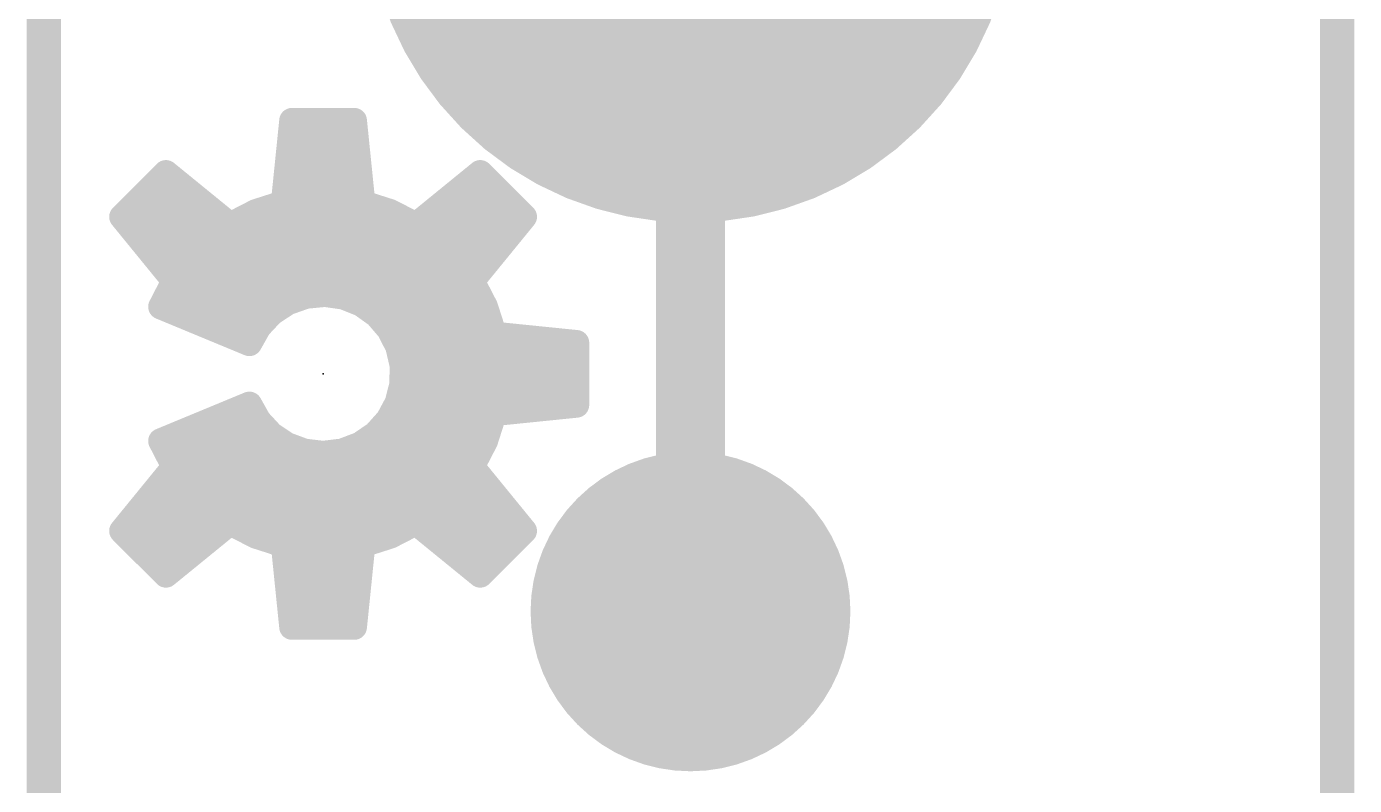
# Model space of a CAD drawing. Extents: x -45 to 62, y -39 to 23.
# Drawn here: x -3.9 to 3.9, y 7.87 to 12.33 of the extents above; entities that cross this region are included whole.
import ezdxf

# ---------------------------------------------------------------- set-up
doc = ezdxf.new("R2010")
doc.units = 0
for name, color, linetype in [('1', 12, 'CONTINUOUS'), ('16', 132, 'CONTINUOUS'), ('17', 110, 'CONTINUOUS'), ('20', 53, 'CONTINUOUS'), ('24', 53, 'CONTINUOUS')]:
    doc.layers.add(name, color=color, linetype=linetype)

# ---------------------------------------------------------------- blocks, each defined once
blk = doc.blocks.new('ROUNDP')
at = {"const_width": 0.5}
blk.add_lwpolyline([(0, -0.25, 1), (0, 0.25, 1), (0, -0.25)], format="xyb", dxfattribs=at)

msp = doc.modelspace()

# ---------------------------------------------------------------- linework, layer by layer
at = {"layer": '1', "const_width": 0.4064}
msp.add_lwpolyline([(0, 13.081), (0, 8.89)], dxfattribs=at)
at = {"layer": '1', "const_width": 0.2032}
msp.add_lwpolyline([(-0.1016, 8.89, 1), (0.1016, 8.89)], format="xyb", dxfattribs=at)
at = {"layer": '16', "const_width": 0.15}
for points in [[(-2.391, 11.2919), (-2.3418, 11.7758)], [(-2.3418, 11.7758), (-1.9762, 11.7758)], [(-1.9762, 11.7758), (-1.927, 11.2919)], [(-2.3495, 11.7), (-1.9685, 11.7)], [(-2.3648, 11.55), (-1.9532, 11.55)], [(-3.341, 11.2105), (-3.0825, 11.469)], [(-3.1515, 11.4), (-2.9979, 11.4)], [(-3.0825, 11.469), (-2.7055, 11.1616)], [(-2.38, 11.4), (-1.938, 11.4)], [(-1.6125, 11.1616), (-1.2355, 11.469)], [(-1.3201, 11.4), (-1.1665, 11.4)], [(-1.2355, 11.469), (-0.977, 11.2105)], [(-3.3015, 11.25), (-2.8139, 11.25)], [(-2.7055, 11.1616), (-2.5537, 11.2398)], [(-2.5537, 11.2398), (-2.391, 11.2919)], [(-2.5219, 11.25), (-1.7961, 11.25)], [(-1.927, 11.2919), (-1.7643, 11.2398)], [(-1.7643, 11.2398), (-1.6125, 11.1616)], [(-1.5041, 11.25), (-1.0165, 11.25)], [(-3.0336, 10.8335), (-3.341, 11.2105)], [(-0.977, 11.2105), (-1.2844, 10.8335)], [(-3.2509, 11.1), (-1.0671, 11.1)], [(-3.1286, 10.95), (-1.1894, 10.95)], [(-3.1118, 10.6817), (-3.0336, 10.8335)], [(-3.0509, 10.8), (-1.2671, 10.8)], [(-1.2844, 10.8335), (-1.2062, 10.6817)], [(-2.3663, 10.7073), (-2.4603, 10.646)], [(-2.2605, 10.7446), (-2.3663, 10.7073)], [(-2.1488, 10.7555), (-2.2605, 10.7446)], [(-2.0377, 10.7397), (-2.1488, 10.7555)], [(-1.9336, 10.6979), (-2.0377, 10.7397)], [(-1.8424, 10.6325), (-1.9336, 10.6979)], [(-2.5921, 10.4664), (-3.1118, 10.6817)], [(-3.0353, 10.65), (-2.4543, 10.65)], [(-2.4603, 10.646), (-2.537, 10.5642)], [(-1.8669, 10.65), (-1.196, 10.65)], [(-1.7694, 10.5473), (-1.8424, 10.6325)], [(-1.2062, 10.6817), (-1.1541, 10.519)], [(-2.537, 10.5642), (-2.5921, 10.4664)], [(-1.7186, 10.4472), (-1.7694, 10.5473)], [(-2.6732, 10.5), (-2.5732, 10.5)], [(-1.7454, 10.5), (-0.9672, 10.5)], [(-1.1541, 10.519), (-0.6702, 10.4698)], [(-0.6702, 10.4698), (-0.6702, 10.1042)], [(-1.6932, 10.338), (-1.7186, 10.4472)], [(-1.696, 10.35), (-0.6702, 10.35)], [(-1.6944, 10.2258), (-1.6932, 10.338)], [(-1.7222, 10.1171), (-1.6944, 10.2258)], [(-1.701, 10.2), (-0.6702, 10.2)], [(-3.1118, 9.8923), (-2.5921, 10.1076)], [(-2.5921, 10.1076), (-2.5383, 10.0114)], [(-1.7751, 10.0181), (-1.7222, 10.1171)], [(-0.6702, 10.1042), (-1.1541, 10.055)], [(-2.7311, 10.05), (-2.5599, 10.05)], [(-2.5383, 10.0114), (-2.4635, 9.9305)], [(-1.85, 9.9346), (-1.7751, 10.0181)], [(-1.7581, 10.05), (-1.1557, 10.05)], [(-1.1541, 10.055), (-1.2062, 9.8923)], [(-2.4635, 9.9305), (-2.3718, 9.8693)], [(-1.9426, 9.8712), (-1.85, 9.9346)], [(-3.0336, 9.7405), (-3.1118, 9.8923)], [(-3.0932, 9.9), (-2.4178, 9.9)], [(-2.3718, 9.8693), (-2.2684, 9.8311)], [(-2.0476, 9.8317), (-1.9426, 9.8712)], [(-1.9005, 9.9), (-1.2037, 9.9)], [(-1.2062, 9.8923), (-1.2844, 9.7405)], [(-2.2684, 9.8311), (-2.159, 9.8182)], [(-2.159, 9.8182), (-2.0476, 9.8317)], [(-3.341, 9.3635), (-3.0336, 9.7405)], [(-3.0385, 9.75), (-1.2795, 9.75)], [(-1.2844, 9.7405), (-0.977, 9.3635)], [(-3.1482, 9.6), (-1.1698, 9.6)], [(-3.2705, 9.45), (-1.0475, 9.45)], [(-2.7055, 9.4124), (-3.0825, 9.105)], [(-2.5537, 9.3342), (-2.7055, 9.4124)], [(-1.6125, 9.4124), (-1.7643, 9.3342)], [(-1.2355, 9.105), (-1.6125, 9.4124)], [(-3.0825, 9.105), (-3.341, 9.3635)], [(-3.2775, 9.3), (-2.8433, 9.3)], [(-2.391, 9.2821), (-2.5537, 9.3342)], [(-2.4469, 9.3), (-1.8711, 9.3)], [(-1.7643, 9.3342), (-1.927, 9.2821)], [(-1.4747, 9.3), (-1.0405, 9.3)], [(-0.977, 9.3635), (-1.2355, 9.105)], [(-2.3418, 8.7982), (-2.391, 9.2821)], [(-1.927, 9.2821), (-1.9762, 8.7982)], [(-3.1275, 9.15), (-3.0273, 9.15)], [(-2.3776, 9.15), (-1.9404, 9.15)], [(-1.2907, 9.15), (-1.1905, 9.15)], [(-2.3623, 9), (-1.9557, 9)], [(-2.3471, 8.85), (-1.9709, 8.85)], [(-1.9762, 8.7982), (-2.3418, 8.7982)]]:
    msp.add_lwpolyline(points, dxfattribs=at)
at = {"layer": '16', "const_width": 0.075}
for points in [[(-2.3418, 11.8133, 1), (-2.3418, 11.7383)], [(-2.3045, 11.772, 1), (-2.3791, 11.7796)], [(-1.9389, 11.7796, 1), (-2.0135, 11.772)], [(-1.9762, 11.7383, 1), (-1.9762, 11.8133)], [(-2.3495, 11.7375, 1), (-2.3495, 11.6625)], [(-1.9685, 11.6625, 1), (-1.9685, 11.7375)], [(-2.3648, 11.5875, 1), (-2.3648, 11.5125)], [(-1.9532, 11.5125, 1), (-1.9532, 11.5875)], [(-3.1515, 11.4375, 1), (-3.1515, 11.3625)], [(-3.0588, 11.4981, 1), (-3.1062, 11.4399)], [(-3.056, 11.4425, 1), (-3.109, 11.4955)], [(-2.9979, 11.3625, 1), (-2.9979, 11.4375)], [(-2.38, 11.4375, 1), (-2.38, 11.3625)], [(-1.938, 11.3625, 1), (-1.938, 11.4375)], [(-1.3201, 11.4375, 1), (-1.3201, 11.3625)], [(-1.209, 11.4955, 1), (-1.262, 11.4425)], [(-1.2118, 11.4399, 1), (-1.2592, 11.4981)], [(-1.1665, 11.3625, 1), (-1.1665, 11.4375)], [(-3.3015, 11.2875, 1), (-3.3015, 11.2125)], [(-2.8139, 11.2125, 1), (-2.8139, 11.2875)], [(-2.5365, 11.2065, 1), (-2.5708, 11.2732)], [(-2.5219, 11.2875, 1), (-2.5219, 11.2125)], [(-2.4283, 11.2957, 1), (-2.3537, 11.2881)], [(-2.3796, 11.2562, 1), (-2.4024, 11.3276)], [(-1.9156, 11.3276, 1), (-1.9384, 11.2562)], [(-1.9643, 11.2881, 1), (-1.8897, 11.2957)], [(-1.7472, 11.2732, 1), (-1.7815, 11.2065)], [(-1.7961, 11.2125, 1), (-1.7961, 11.2875)], [(-1.5041, 11.2875, 1), (-1.5041, 11.2125)], [(-1.0165, 11.2125, 1), (-1.0165, 11.2875)], [(-3.3119, 11.2342, 1), (-3.3701, 11.1868)], [(-3.3675, 11.237, 1), (-3.3145, 11.184)], [(-2.5651, 11.2755, 1), (-2.5422, 11.2041)], [(-1.7758, 11.2041, 1), (-1.7529, 11.2755)], [(-0.9479, 11.1868, 1), (-1.0061, 11.2342)], [(-1.0035, 11.184, 1), (-0.9505, 11.237)], [(-3.2509, 11.1375, 1), (-3.2509, 11.0625)], [(-2.7227, 11.1949, 1), (-2.6883, 11.1283)], [(-2.7292, 11.1325, 1), (-2.6818, 11.1907)], [(-1.6362, 11.1907, 1), (-1.5888, 11.1325)], [(-1.6297, 11.1283, 1), (-1.5953, 11.1949)], [(-1.0671, 11.0625, 1), (-1.0671, 11.1375)], [(-3.1286, 10.9875, 1), (-3.1286, 10.9125)], [(-1.1894, 10.9125, 1), (-1.1894, 10.9875)], [(-3.0509, 10.8375, 1), (-3.0509, 10.7625)], [(-3.0003, 10.8163, 1), (-3.0669, 10.8507)], [(-3.0627, 10.8098, 1), (-3.0045, 10.8572)], [(-1.2511, 10.8507, 1), (-1.3177, 10.8163)], [(-1.3135, 10.8572, 1), (-1.2553, 10.8098)], [(-1.2671, 10.7625, 1), (-1.2671, 10.8375)], [(-2.3788, 10.7427, 1), (-2.3539, 10.672)], [(-2.3459, 10.6759, 1), (-2.3868, 10.7388)], [(-2.2642, 10.7819, 1), (-2.2568, 10.7072)], [(-2.248, 10.7092, 1), (-2.2729, 10.7799)], [(-2.1435, 10.7927, 1), (-2.1541, 10.7184)], [(-2.1452, 10.7182, 1), (-2.1525, 10.7929)], [(-2.0238, 10.7745, 1), (-2.0517, 10.7049)], [(-2.043, 10.7025, 1), (-2.0324, 10.7768)], [(-1.9118, 10.7283, 1), (-1.9555, 10.6674)], [(-1.9476, 10.6631, 1), (-1.9196, 10.7326)], [(-3.0974, 10.7163, 1), (-3.1262, 10.6471)], [(-3.1451, 10.6989, 1), (-3.0785, 10.6645)], [(-3.0353, 10.6875, 1), (-3.0353, 10.6125)], [(-2.4808, 10.6775, 1), (-2.4398, 10.6146)], [(-2.433, 10.6204, 1), (-2.4877, 10.6717)], [(-2.4543, 10.6125, 1), (-2.4543, 10.6875)], [(-1.8669, 10.6875, 1), (-1.8669, 10.6125)], [(-1.814, 10.6569, 1), (-1.8709, 10.6081)], [(-1.8643, 10.602, 1), (-1.8206, 10.663)], [(-1.1705, 10.6931, 1), (-1.2419, 10.6702)], [(-1.2395, 10.6645, 1), (-1.1728, 10.6988)], [(-1.196, 10.6125, 1), (-1.196, 10.6875)], [(-2.5644, 10.5898, 1), (-2.5097, 10.5385)], [(-2.5044, 10.5458, 1), (-2.5697, 10.5826)], [(-1.7359, 10.5643, 1), (-1.8028, 10.5304)], [(-2.6732, 10.5375, 1), (-2.6732, 10.4625)], [(-2.6065, 10.4318, 1), (-2.5777, 10.501)], [(-2.5732, 10.4625, 1), (-2.5732, 10.5375)], [(-1.7978, 10.5229, 1), (-1.7409, 10.5717)], [(-1.7454, 10.5375, 1), (-1.7454, 10.4625)], [(-1.1503, 10.5563, 1), (-1.1579, 10.4817)], [(-1.1898, 10.5076, 1), (-1.1184, 10.5304)], [(-0.9672, 10.4625, 1), (-0.9672, 10.5375)], [(-0.6327, 10.4698, 1), (-0.7077, 10.4698)], [(-0.674, 10.4325, 1), (-0.6664, 10.5071)], [(-2.6248, 10.4848, 1), (-2.5594, 10.448)], [(-1.6821, 10.4558, 1), (-1.7552, 10.4387)], [(-1.7521, 10.4303, 1), (-1.6852, 10.4642)], [(-1.696, 10.3875, 1), (-1.696, 10.3125)], [(-1.6557, 10.3376, 1), (-1.7307, 10.3384)], [(-1.7297, 10.3295, 1), (-1.6566, 10.3465)], [(-0.6702, 10.3125, 1), (-0.6702, 10.3875)], [(-1.6581, 10.2165, 1), (-1.7307, 10.2351)], [(-1.701, 10.2375, 1), (-1.701, 10.1625)], [(-1.7319, 10.2262, 1), (-1.6569, 10.2254)], [(-0.6702, 10.1625, 1), (-0.6702, 10.2375)], [(-2.5594, 10.1259, 1), (-2.6248, 10.0893)], [(-2.5777, 10.073, 1), (-2.6065, 10.1422)], [(-1.7586, 10.1264, 1), (-1.6859, 10.1078)], [(-1.6892, 10.0994, 1), (-1.7553, 10.1348)], [(-0.6664, 10.0669, 1), (-0.674, 10.1415)], [(-2.7311, 10.0875, 1), (-2.7311, 10.0125)], [(-2.5107, 10.0369, 1), (-2.5658, 9.986)], [(-2.571, 9.9931, 1), (-2.5055, 10.0298)], [(-2.5599, 10.0125, 1), (-2.5599, 10.0875)], [(-1.8082, 10.0358, 1), (-1.742, 10.0004)], [(-1.7472, 9.9931, 1), (-1.803, 10.0431)], [(-1.7581, 10.0875, 1), (-1.7581, 10.0125)], [(-1.1579, 10.0923, 1), (-1.1503, 10.0177)], [(-1.1184, 10.0436, 1), (-1.1898, 10.0664)], [(-1.1557, 10.0125, 1), (-1.1557, 10.0875)], [(-0.7077, 10.1042, 1), (-0.6327, 10.1042)], [(-2.4426, 9.9617, 1), (-2.4843, 9.8993)], [(-2.491, 9.9051, 1), (-2.4359, 9.956)], [(-1.8779, 9.9596, 1), (-1.8221, 9.9095)], [(-1.8288, 9.9036, 1), (-1.8712, 9.9655)], [(-3.0785, 9.9095, 1), (-3.1451, 9.8751)], [(-3.1262, 9.9269, 1), (-3.0974, 9.8577)], [(-3.0932, 9.9375, 1), (-3.0932, 9.8625)], [(-2.4178, 9.8625, 1), (-2.4178, 9.9375)], [(-2.3589, 9.9045, 1), (-2.3848, 9.8341)], [(-2.3927, 9.8381, 1), (-2.351, 9.9005)], [(-1.9638, 9.9021, 1), (-1.9214, 9.8402)], [(-1.9294, 9.8361, 1), (-1.9558, 9.9063)], [(-1.9005, 9.9375, 1), (-1.9005, 9.8625)], [(-1.2419, 9.9038, 1), (-1.1705, 9.8809)], [(-1.1728, 9.8752, 1), (-1.2395, 9.9095)], [(-1.2037, 9.8625, 1), (-1.2037, 9.9375)], [(-2.264, 9.8684, 1), (-2.2728, 9.7939)], [(-2.2814, 9.796, 1), (-2.2555, 9.8663)], [(-2.1635, 9.8554, 1), (-2.1545, 9.781)], [(-2.1634, 9.781, 1), (-2.1546, 9.8554)], [(-2.0608, 9.8667, 1), (-2.0344, 9.7966)], [(-2.0431, 9.7944, 1), (-2.0521, 9.8689)], [(-3.0385, 9.7875, 1), (-3.0385, 9.7125)], [(-3.0669, 9.7233, 1), (-3.0003, 9.7577)], [(-3.0045, 9.7168, 1), (-3.0627, 9.7642)], [(-1.2553, 9.7642, 1), (-1.3135, 9.7168)], [(-1.3177, 9.7577, 1), (-1.2511, 9.7233)], [(-1.2795, 9.7125, 1), (-1.2795, 9.7875)], [(-3.1482, 9.6375, 1), (-3.1482, 9.5625)], [(-1.1698, 9.5625, 1), (-1.1698, 9.6375)], [(-3.2705, 9.4875, 1), (-3.2705, 9.4125)], [(-1.0475, 9.4125, 1), (-1.0475, 9.4875)], [(-2.6883, 9.4457, 1), (-2.7227, 9.3791)], [(-2.6818, 9.3833, 1), (-2.7292, 9.4415)], [(-1.5888, 9.4415, 1), (-1.6362, 9.3833)], [(-1.5953, 9.3791, 1), (-1.6297, 9.4457)], [(-3.3145, 9.39, 1), (-3.3675, 9.337)], [(-3.3701, 9.3872, 1), (-3.3119, 9.3398)], [(-3.2775, 9.3375, 1), (-3.2775, 9.2625)], [(-2.8433, 9.2625, 1), (-2.8433, 9.3375)], [(-2.5422, 9.3699, 1), (-2.5651, 9.2985)], [(-2.5708, 9.3008, 1), (-2.5365, 9.3675)], [(-2.4469, 9.3375, 1), (-2.4469, 9.2625)], [(-1.8711, 9.2625, 1), (-1.8711, 9.3375)], [(-1.7815, 9.3675, 1), (-1.7472, 9.3008)], [(-1.7529, 9.2985, 1), (-1.7758, 9.3699)], [(-1.4747, 9.3375, 1), (-1.4747, 9.2625)], [(-1.0405, 9.2625, 1), (-1.0405, 9.3375)], [(-1.0061, 9.3398, 1), (-0.9479, 9.3872)], [(-0.9505, 9.337, 1), (-1.0035, 9.39)], [(-2.3537, 9.2859, 1), (-2.4283, 9.2783)], [(-2.4024, 9.2464, 1), (-2.3796, 9.3178)], [(-1.9384, 9.3178, 1), (-1.9156, 9.2464)], [(-1.8897, 9.2783, 1), (-1.9643, 9.2859)], [(-3.1275, 9.1875, 1), (-3.1275, 9.1125)], [(-3.0273, 9.1125, 1), (-3.0273, 9.1875)], [(-2.3776, 9.1875, 1), (-2.3776, 9.1125)], [(-1.9404, 9.1125, 1), (-1.9404, 9.1875)], [(-1.2907, 9.1875, 1), (-1.2907, 9.1125)], [(-1.1905, 9.1125, 1), (-1.1905, 9.1875)], [(-3.1062, 9.1341, 1), (-3.0588, 9.0759)], [(-3.109, 9.0785, 1), (-3.056, 9.1315)], [(-1.262, 9.1315, 1), (-1.209, 9.0785)], [(-1.2592, 9.0759, 1), (-1.2118, 9.1341)], [(-2.3623, 9.0375, 1), (-2.3623, 8.9625)], [(-1.9557, 8.9625, 1), (-1.9557, 9.0375)], [(-2.3471, 8.8875, 1), (-2.3471, 8.8125)], [(-1.9709, 8.8125, 1), (-1.9709, 8.8875)], [(-2.3418, 8.8357, 1), (-2.3418, 8.7607)], [(-2.3791, 8.7944, 1), (-2.3045, 8.802)], [(-2.0135, 8.802, 1), (-1.9389, 8.7944)], [(-1.9762, 8.7607, 1), (-1.9762, 8.8357)]]:
    msp.add_lwpolyline(points, format="xyb", dxfattribs=at)
at = {"layer": '20', "const_width": 0.2032}
for points in [[(-3.8, 12.89), (-3.8, -12.89)], [(3.8, 12.89), (3.8, -12.89)]]:
    msp.add_lwpolyline(points, dxfattribs=at)
at = {"layer": '24'}
msp.add_point((-2.159, 10.287), dxfattribs=at)

# ---------------------------------------------------------------- block references
at = {"layer": '17'}
for p, xscale, yscale, rotation in [((0, 13.081), 3.81, 3.81, 180), ((0, 13.081), 3.81, 3.81, 180), ((0, 8.89), 1.8796, 1.8796, 270), ((0, 8.89), 1.8796, 1.8796, 270)]:
    msp.add_blockref('ROUNDP', p, dxfattribs=dict(at, xscale=xscale, yscale=yscale, rotation=rotation))

doc.saveas('drawing.dxf')
